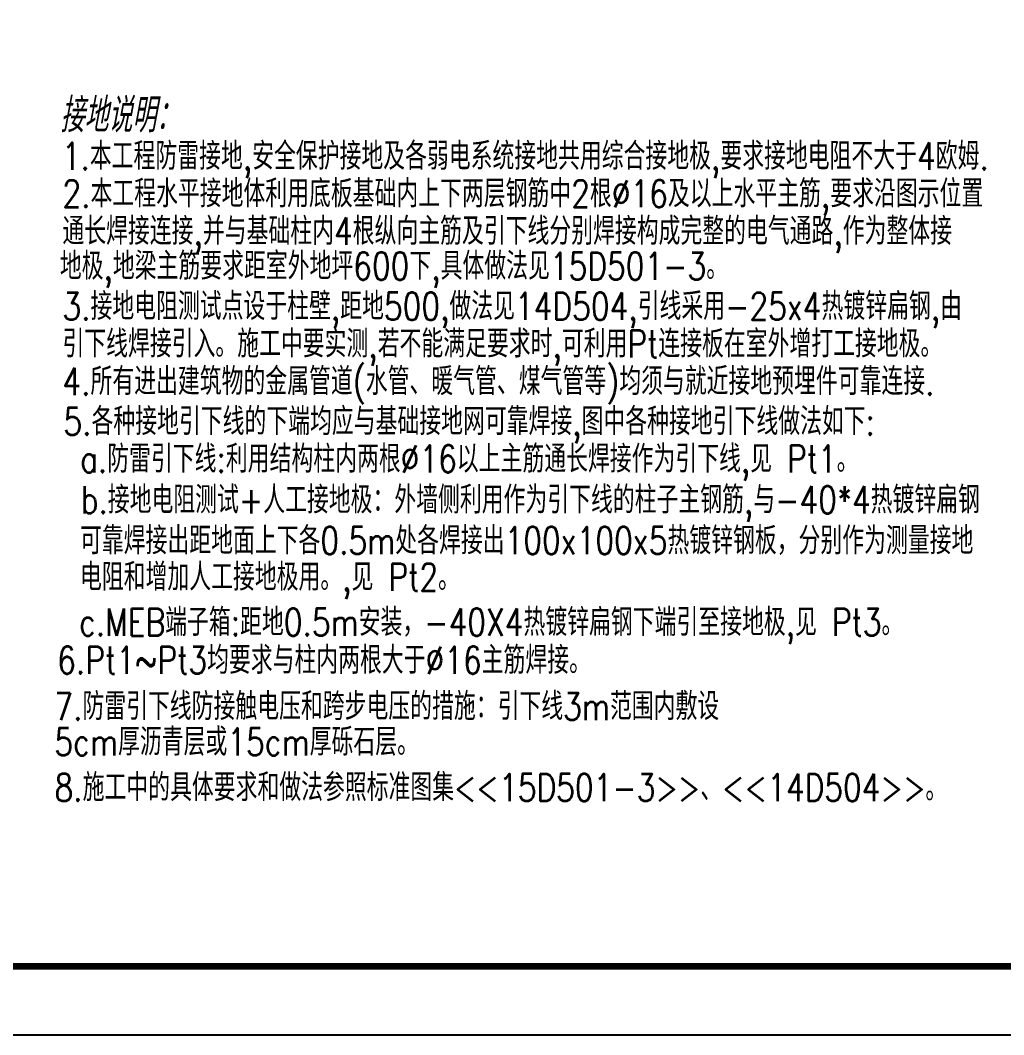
# Model space of a CAD drawing. Extents: x 4507539 to 10427425, y -64707 to 868222.
# Drawn here: x 4690603 to 4705006, y 274830 to 289680 of the extents above; entities that cross this region are included whole.
import ezdxf

# ---------------------------------------------------------------- set-up
doc = ezdxf.new("R2010")
doc.units = 0
doc.header["$LTSCALE"] = 1000
doc.header["$MEASUREMENT"] = 0
for name, color, linetype in [('!!DIM-照明', 7, 'CONTINUOUS'), ('DIM-照明', 3, 'CONTINUOUS'), ('图框', 140, 'CONTINUOUS')]:
    doc.layers.add(name, color=color, linetype=linetype)
doc.styles.add('_TEL_DIM', font='SIMPLEX', dxfattribs={"width": 0.8, "height": 3.5, "bigfont": 'HZTXT'})
doc.styles.add('HZTXT', font='gbeitc.shx', dxfattribs={"width": 0.7, "height": 4, "bigfont": 'hztxt.shx'})

msp = doc.modelspace()

# ---------------------------------------------------------------- linework, layer by layer
at = {"layer": '图框'}
msp.add_lwpolyline([(4633848, 274830), (4717948, 274830), (4717948, 334230), (4633848, 334230)], close=True, dxfattribs=at)
at = {"layer": '图框', "const_width": 100}
msp.add_lwpolyline([(4636348, 275830), (4716948, 275830), (4716948, 333230), (4636348, 333230)], close=True, dxfattribs=at)

# ---------------------------------------------------------------- texts
at = {"layer": '!!DIM-照明', "style": '_TEL_DIM', "width": 0.8}
for s, p in [('1.本工程防雷接地,安全保护接地及各弱电系统接地共用综合接地极,要求接地电阻不大于4欧姆.', (4691210, 287492)), ('2.本工程水平接地体利用底板基础内上下两层钢筋中2根%%C16及以上水平主筋,要求沿图示位置', (4691220, 286942)), ('通长焊接连接,并与基础柱内4根纵向主筋及引下线分别焊接构成完整的电气通路,作为整体接', (4691220, 286393)), ('地极,地梁主筋要求距室外地坪600下,具体做法见15D501-3。', (4691182, 285883)), ('3.接地电阻测试点设于柱壁,距地500,做法见14D504,引线采用-25x4热镀锌扁钢,由', (4691220, 285293)), ('引下线焊接引入。施工中要实测,若不能满足要求时,可利用Pt连接板在室外增打工接地极。', (4691220, 284744)), ('4.所有进出建筑物的金属管道(水管、暖气管、煤气管等)均须与就近接地预埋件可靠连接.', (4691220, 284194)), ('5.各种接地引下线的下端均应与基础接地网可靠焊接,图中各种接地引下线做法如下:', (4691235, 283608)), ('a.防雷引下线:利用结构柱内两根%%C16以上主筋通长焊接作为引下线,见 Pt1。', (4691479, 283059)), ('b.接地电阻测试+人工接地极：外墙侧利用作为引下线的柱子主钢筋,与-40*4热镀锌扁钢', (4691487, 282460)), ('可靠焊接出距地面上下各0.5m处各焊接出100x100x5热镀锌钢板，分别作为测量接地', (4691478, 281863)), ('电阻和增加人工接地极用。,见 Pt2。', (4691478, 281330)), ('c.MEB端子箱:距地0.5m安装，-40X4热镀锌扁钢下端引至接地极,见 Pt3。', (4691463, 280668)), ('6.Pt1~Pt3均要求与柱内两根大于%%C16主筋焊接。', (4691144, 280113)), ('7.防雷引下线防接触电压和跨步电压的措施：引下线3m范围内敷设', (4691102, 279437)), ('5cm厚沥青层或15cm厚砾石层。', (4691102, 278916)), ('8.施工中的具体要求和做法参照标准图集<<15D501-3>>、<<14D504>>。', (4691105, 278250))]:
    msp.add_text(s, height=400, dxfattribs=at).set_placement(p)
at = {"layer": 'DIM-照明', "color": 7, "ltscale": 0.8, "style": 'HZTXT', "width": 0.7}
msp.add_text('接地说明：', height=500, dxfattribs=at).set_placement((4691187, 288040))

doc.saveas('drawing.dxf')
